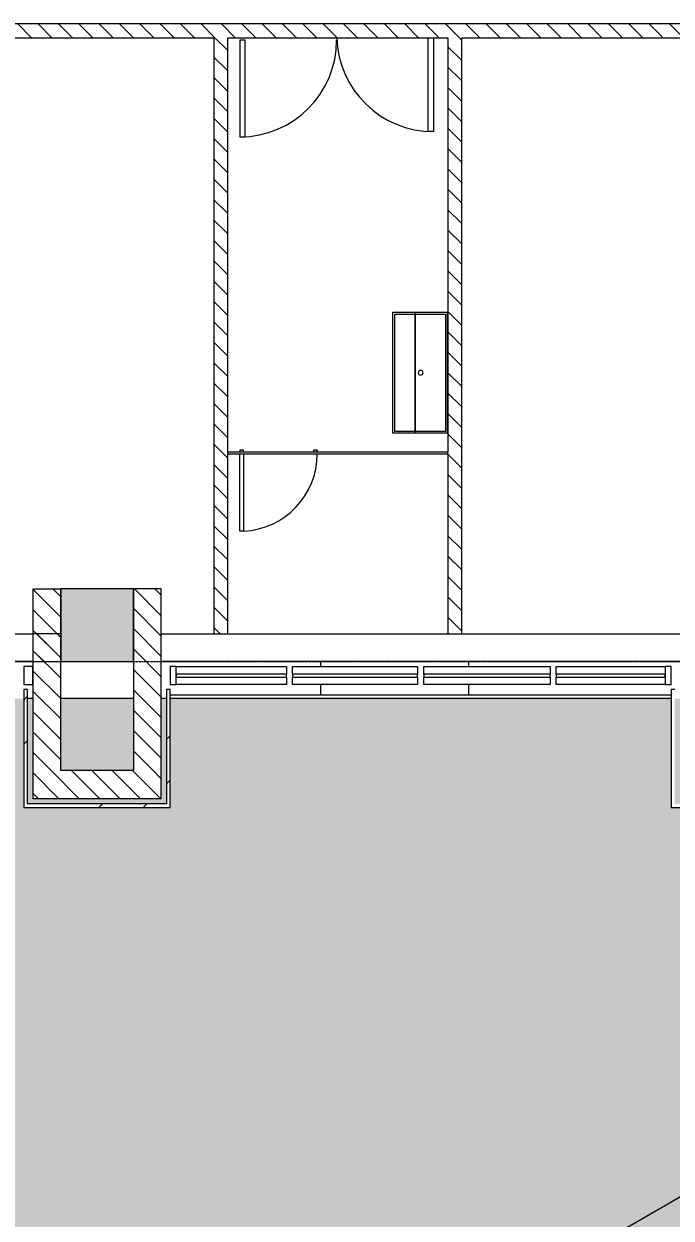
# Model space of a CAD drawing. Header units: millimetres. Extents: x -106145 to 154907, y -84585 to 152038.
# Drawn here: x 48784 to 54134, y -18864 to -8995 of the extents above; entities that cross this region are included whole.
import ezdxf

# ---------------------------------------------------------------- set-up
doc = ezdxf.new("R2010")
doc.units = ezdxf.units.MM
doc.linetypes.add('Cut Out Line _2_', pattern=[2, 1, -1])
for name, color, linetype, lineweight in [('A-ANNO-DIMS', 211, 'Continuous', 9), ('A-ANNO-DIMS-300', 211, 'Continuous', 9), ('A-DETL', 90, 'Continuous', 5), ('A-DETL-MBND', 5, 'Continuous', 5), ('A-DOOR', 31, 'Continuous', 5), ('A-DOOR-FRAM', 31, 'Continuous', 9), ('A-FLOR', 192, 'Continuous', 5), ('A-FLOR-PATT', 8, 'Continuous', 5), ('A-GLAZ', 151, 'Continuous', 5), ('A-GLAZ-CURT', 52, 'Continuous', 5), ('A-GLAZ-CWMG', 51, 'Continuous', 5), ('A-WALL', 113, 'Continuous', 5), ('A-WALL-PATT', 111, 'Continuous', 5), ('P-SANR-FIXT', 6, 'Continuous', 5), ('S-COLS', 52, 'Continuous', 5)]:
    doc.layers.add(name, color=color, linetype=linetype, lineweight=lineweight)
doc.styles.add('RomanS', font='romans__.ttf', dxfattribs={"width": 0.8, "height": 1200})
doc.dimstyles.new('Diagonal_-_4_mm_RomanS', dxfattribs={"dimscale": 304.8, "dimtxt": 1219.023462, "dimasz": 1.476378, "dimexe": 0.984252, "dimexo": 0.0625, "dimgap": 0.19685, "dimtad": 1, "dimdec": 0, "dimzin": 0, "dimdsep": 46, "dimtxsty": 'RomanS', "dimblk1": 'OBLIQUE', "dimblk2": 'OBLIQUE', "dimsah": 1, "dimcen": 0.09, "dimdle": 2.362205, "dimazin": 0, "dimtfac": 1, "dimtdec": 4, "dimtix": 1, "dimtmove": 0, "dimatfit": 3, "dimfxl": 2.362205, "dimfxlon": 1, "dimtvp": 1, "dimtolj": 1, "dimtzin": 0, "dimarcsym": 2})
pattern_1 = [(315, (0, 0), (84.18955, 84.18955), [])]
pattern_2 = [(45, (0, 0), (-754.342, 754.342), []), (45, (0, 1143), (-754.342, 754.342), [])]

# ---------------------------------------------------------------- blocks, each defined once
blk = doc.blocks.new('DC_SglFl-W-Int - 0_6 toilet door-6303770-Site Plan')
at = {"layer": 'A-DOOR', "color": 121, "lineweight": 9}
for p, q in [((290, 6), (290, 646)), ((290, 646), (320, 646)), ((320, 646), (320, 6))]:
    blk.add_line(p, q, dxfattribs=at)
at = {"layer": 'A-DOOR', "color": 41}
for start, end in [(92.68378, 179.98377), (181.06377, 182.68378)]:
    blk.add_arc((320, 6), 640.7, start, end, dxfattribs=at)
at = {"layer": 'A-DOOR-FRAM', "color": 121}
for p, q in [((-320, -24), (-320, -6)), ((-320, -24), (-290, -24)), ((-290, -24), (-290, -6)), ((290, -6), (290, -24)), ((290, -24), (320, -24)), ((320, -24), (320, -6))]:
    blk.add_line(p, q, dxfattribs=at)
blk = doc.blocks.new('Rectangular Mullion - 50 x 150mm-10192813-Site Plan')
at = {"layer": 'A-GLAZ-CWMG', "color": 53, "lineweight": 18}
for p, q in [((0, 75), (-50, 75)), ((-50, 75), (-50, -75)), ((0, -75), (0, 75)), ((-50, -75), (0, -75))]:
    blk.add_line(p, q, dxfattribs=at)
blk = doc.blocks.new('SINK_trough_scrub_x RETIRED - HYBA-077-11012924-Site Plan')
at = {"layer": 'P-SANR-FIXT', "color": 41}
for p, q in [((50, 800), (50, 805)), ((50, 535), (50, 800)), ((50, 800), (1050, 800)), ((50, 350), (50, 800)), ((50, 800), (1050, 800)), ((1050, 805), (1050, 800)), ((1050, 800), (1050, 535)), ((1050, 800), (1050, 350)), ((65, 365), (65, 785)), ((65, 785), (1035, 785)), ((65, 365), (65, 785)), ((65, 785), (1035, 785)), ((1035, 785), (1035, 365)), ((1035, 785), (1035, 365)), ((1050, 535), (50, 535)), ((1035, 536.1), (65, 536.1)), ((1050, 350), (50, 350)), ((1035, 365), (65, 365)), ((1035, 365), (65, 365))]:
    blk.add_line(p, q, dxfattribs=at)
for start, end in [(90, 270), (90, 270), (270, 90), (270, 90)]:
    blk.add_arc((550, 580), 20, start, end, dxfattribs=at)
blk = doc.blocks.new('M_Double Door-Large Slit Vision Panel_Type B - 1_7_TYPE B-13934783-Site Plan')
at = {"layer": 'A-DOOR', "color": 121, "lineweight": 9}
for p, q in [((-800, 63.85), (-800, 838.85)), ((-800, 838.85), (-755, 838.85)), ((-755, 838.85), (-755, 63.85)), ((800, 882.95), (755, 882.95)), ((755, 882.95), (755, 82.95)), ((800, 82.95), (800, 882.95)), ((755, 82.95), (800, 82.95))]:
    blk.add_line(p, q, dxfattribs=at)
at = {"layer": 'A-DOOR', "color": 41}
for centre, start, end in [((-800, 38.85), 1.811111, 90), ((800, 82.95), 90, 180)]:
    blk.add_arc(centre, 800, start, end, dxfattribs=at)
blk = doc.blocks.new('System Panel - Glazed-10193688-Site Plan')
at = {"layer": 'A-GLAZ-CURT', "color": 133, "lineweight": 9}
for p, q in [((455, 12.5), (-455, 12.5)), ((-455, 12.5), (-455, -12.5)), ((455, -12.5), (455, 12.5)), ((-455, -12.5), (455, -12.5))]:
    blk.add_line(p, q, dxfattribs=at)
blk = doc.blocks.new('System Panel - Glazed-10194782-Site Plan')
at = {"layer": 'A-GLAZ-CURT', "color": 133, "lineweight": 9}
for p, q in [((517.5, 12.5), (-517.5, 12.5)), ((-517.5, 12.5), (-517.5, -12.5)), ((517.5, -12.5), (517.5, 12.5)), ((-517.5, -12.5), (517.5, -12.5))]:
    blk.add_line(p, q, dxfattribs=at)
blk = doc.blocks.new('System Panel - Glazed-10194783-Site Plan')
at = {"layer": 'A-GLAZ-CURT', "color": 133, "lineweight": 9}
for p, q in [((450, 12.5), (-450, 12.5)), ((-450, 12.5), (-450, -12.5)), ((450, -12.5), (450, 12.5)), ((-450, -12.5), (450, -12.5))]:
    blk.add_line(p, q, dxfattribs=at)
blk = doc.blocks.new('Rectangular Mullion - 50 x 150mm-V52-Site Plan')
at = {"layer": 'A-GLAZ-CWMG', "color": 53, "lineweight": 18}
for p, q in [((-50, 75), (0, 75)), ((-50, -75), (-50, 75)), ((0, 75), (0, -75)), ((0, -75), (-50, -75))]:
    blk.add_line(p, q, dxfattribs=at)
blk = doc.blocks.new('Rectangular Mullion - 50 x 150mm-10193683-Site Plan')
at = {"layer": 'A-GLAZ-CWMG', "color": 253}
for p, q in [((50043.7, -14305), (50953.8, -14305)), ((50953.8, -14305), (50953.8, -14367.5)), ((50953.8, -14392.5), (50953.8, -14455)), ((50953.8, -14455), (50043.7, -14455))]:
    blk.add_line(p, q, dxfattribs=at)
blk = doc.blocks.new('Rectangular Mullion - 50 x 150mm-10194772-Site Plan')
at = {"layer": 'A-GLAZ-CWMG', "color": 253}
for p, q in [((51003.8, -14367.5), (51003.8, -14305)), ((51003.8, -14305), (52038.7, -14305)), ((52038.7, -14305), (52038.7, -14367.5)), ((51003.8, -14455), (51003.8, -14392.5)), ((52038.7, -14392.5), (52038.7, -14455)), ((52038.7, -14455), (51003.8, -14455))]:
    blk.add_line(p, q, dxfattribs=at)
blk = doc.blocks.new('Rectangular Mullion - 50 x 150mm-10194770-Site Plan')
at = {"layer": 'A-GLAZ-CWMG', "color": 253}
for p, q in [((53183.8, -14367.5), (53183.8, -14305)), ((53183.8, -14305), (54083.7, -14305)), ((53183.8, -14455), (53183.8, -14392.5)), ((54083.7, -14455), (53183.8, -14455))]:
    blk.add_line(p, q, dxfattribs=at)
blk = doc.blocks.new('glazing frame - glazing frame-10192841-Site Plan')
at = {"layer": 'A-GLAZ', "color": 53, "lineweight": 18}
for p, q in [((41993.7, -18304.9), (41918.7, -18304.9)), ((41918.7, -18304.9), (41918.7, -18454.9)), ((41993.7, -18454.9), (41993.7, -18304.9)), ((48858.7, -18304.9), (48783.7, -18304.9)), ((48783.7, -18304.9), (48783.7, -18454.9)), ((48858.7, -18454.9), (48858.7, -18304.9)), ((41918.7, -18454.9), (41993.7, -18454.9)), ((48783.7, -18454.9), (48858.7, -18454.9))]:
    blk.add_line(p, q, dxfattribs=at)
blk = doc.blocks.new('System Panel - Glazed-10194785-Site Plan')
at = {"layer": 'A-GLAZ-CURT', "color": 133, "lineweight": 9}
for p, q in [((522.5, 12.5), (-522.5, 12.5)), ((-522.5, 12.5), (-522.5, -12.5)), ((522.5, -12.5), (522.5, 12.5)), ((-522.5, -12.5), (522.5, -12.5))]:
    blk.add_line(p, q, dxfattribs=at)
blk = doc.blocks.new('Rectangular Mullion - 50 x 150mm-10194775-Site Plan')
at = {"layer": 'A-GLAZ-CWMG', "color": 253}
for p, q in [((52088.7, -14367.5), (52088.7, -14305)), ((52088.7, -14305), (53133.8, -14305)), ((53133.8, -14305), (53133.8, -14367.5)), ((52088.7, -14455), (52088.7, -14392.5)), ((53133.8, -14392.5), (53133.8, -14455)), ((53133.8, -14455), (52088.7, -14455))]:
    blk.add_line(p, q, dxfattribs=at)
blk = doc.blocks.new('MM-HOSPITAL A _ B BLOCK-2022_11_05_CENTRAL_rvt-1-Site Plan')
at = {"layer": 'A-WALL-PATT'}
h = blk.add_hatch(dxfattribs=at)
h.set_pattern_fill('FP_19', color=90, style=0, pattern_type=2)
h.set_pattern_definition(pattern_1)
h.paths.add_polyline_path([(52288.7, -9110), (52346.2, -9110), (52346.2, -8995), (40973.7, -8995), (40973.7, -9110), (50468.7, -9110)], flags=0)
h = blk.add_hatch(dxfattribs=at)
h.set_pattern_fill('FP_19', color=90, style=0, pattern_type=2)
h.set_pattern_definition(pattern_1)
h.paths.add_polyline_path([(57159.2, -9110), (57159.2, -8995), (52346.2, -8995), (52346.2, -9110), (55467.4, -9110)], flags=0)
h = blk.add_hatch(dxfattribs=at)
h.set_pattern_fill('FP_19', color=90, style=0, pattern_type=2)
h.set_pattern_definition(pattern_1)
h.paths.add_polyline_path([(50353.7, -14035), (50468.7, -14035), (50468.7, -9110), (50353.7, -9110), (50353.7, -13915.6)], flags=0)
h = blk.add_hatch(dxfattribs=at)
h.set_pattern_fill('FP_19', color=90, style=0, pattern_type=2)
h.set_pattern_definition(pattern_1)
h.paths.add_polyline_path([(52403.7, -14035), (52403.7, -9110), (52288.7, -9110), (52288.7, -14035)], flags=0)
h = blk.add_hatch(dxfattribs=at)
h.set_pattern_fill('FP_19', color=90, style=0, pattern_type=2)
h.set_pattern_definition(pattern_1)
h.paths.add_polyline_path([(49088.7, -15165), (49088.7, -13665), (48858.7, -13665), (48858.7, -15165)], flags=0)
h = blk.add_hatch(dxfattribs=at)
h.set_pattern_fill('FP_19', color=90, style=0, pattern_type=2)
h.set_pattern_definition(pattern_1)
h.paths.add_polyline_path([(49918.7, -15165), (49918.7, -13664.9), (49688.7, -13664.9), (49688.7, -15165)], flags=0)
h = blk.add_hatch(dxfattribs=at)
h.set_pattern_fill('FP_19', color=90, style=0, pattern_type=2)
h.set_pattern_definition(pattern_1)
h.paths.add_polyline_path([(49088.7, -14265), (49088.7, -14035), (48858.7, -14035), (48858.7, -14265)], flags=0)
h = blk.add_hatch(dxfattribs=at)
h.set_pattern_fill('FP_20', color=41, style=0, pattern_type=2)
h.set_pattern_definition(pattern_2)
h.paths.add_polyline_path([(48813.7, -15440), (48813.7, -14495), (48783.7, -14495), (48783.7, -15440)], flags=0)
h = blk.add_hatch(dxfattribs=at)
h.set_pattern_fill('FP_20', color=41, style=0, pattern_type=2)
h.set_pattern_definition(pattern_2)
h.paths.add_polyline_path([(49963.7, -15440), (49993.7, -15440), (49993.7, -14495), (49963.7, -14495)], flags=0)
h = blk.add_hatch(dxfattribs=at)
h.set_pattern_fill('FP_19', color=90, style=0, pattern_type=2)
h.set_pattern_definition(pattern_1)
h.paths.add_polyline_path([(49918.7, -15395), (49918.7, -15165), (48858.7, -15165), (48858.7, -15395), (49166.3, -15395)], flags=0)
h = blk.add_hatch(dxfattribs=at)
h.set_pattern_fill('FP_20', color=41, style=0, pattern_type=2)
h.set_pattern_definition(pattern_2)
h.paths.add_polyline_path([(49993.7, -15470), (49993.7, -15440), (48783.7, -15440), (48783.7, -15470), (49166.3, -15470)], flags=0)
at = {"layer": 'S-COLS'}
blk.add_hatch(color=256, dxfattribs=at).paths.add_polyline_path([(49088.7, -14264.9), (49688.7, -14264.9), (49688.7, -13664.9), (49088.7, -13664.9), (49088.7, -14035)], flags=0)
at = {"layer": 'A-DETL-MBND', "color": 253}
for p, q in [((51238.8, -14305), (51238.8, -14265)), ((51238.8, -14540), (51238.8, -14455))]:
    blk.add_line(p, q, dxfattribs=at)
at = {"layer": 'A-FLOR', "color": 253}
for p, q in [((52458.7, -14265), (52458.7, -14305)), ((52458.7, -14455), (52458.7, -14540))]:
    blk.add_line(p, q, dxfattribs=at)
at = {"layer": 'A-WALL', "color": 61, "lineweight": 18}
for p, q in [((52346.2, -8995), (40973.7, -8995)), ((57159.2, -8995), (52346.2, -8995)), ((47303.7, -9110), (50353.7, -9110)), ((50353.7, -9110), (50353.7, -14035)), ((50468.7, -9110), (52288.7, -9110)), ((50468.7, -12535), (50468.7, -9110)), ((52288.7, -9110), (52288.7, -12535)), ((52403.7, -14035), (52403.7, -9110)), ((52403.7, -9110), (57159.2, -9110)), ((52288.7, -12535), (50468.7, -12535)), ((50468.7, -14035), (50468.7, -12547)), ((50468.7, -12547), (52288.7, -12547)), ((52288.7, -12547), (52288.7, -14035)), ((48858.7, -13665), (48858.7, -14264.9)), ((49088.7, -13665), (48858.7, -13665)), ((49088.7, -14264.9), (49088.7, -13665)), ((49918.7, -13664.9), (49688.7, -13664.9)), ((49688.7, -13664.9), (49688.7, -14264.9)), ((49918.7, -14264.9), (49918.7, -13664.9)), ((49088.7, -14035), (48858.7, -14035)), ((48858.7, -14035), (48858.7, -14264.9)), ((50353.7, -14035), (50468.7, -14035)), ((52288.7, -14035), (52403.7, -14035)), ((48858.7, -14265), (49088.7, -14265))]:
    blk.add_line(p, q, dxfattribs=at)
at = {"layer": 'A-WALL', "color": 41}
for p, q in [((50468.7, -12535), (50468.7, -12547)), ((52288.7, -12547), (52288.7, -12535)), ((47303.7, -14035), (48858.7, -14035)), ((49088.7, -14264.9), (49088.7, -14035)), ((49918.7, -14035), (50353.7, -14035)), ((50468.7, -14035), (52288.7, -14035)), ((52403.7, -14035), (56788.7, -14035))]:
    blk.add_line(p, q, dxfattribs=at)
at = {"layer": 'A-WALL', "color": 253}
for p, q in [((48858.7, -14265), (47303.7, -14265)), ((54208.7, -14265), (49918.7, -14265)), ((49993.7, -14540), (54133.8, -14540)), ((54133.8, -14570), (49993.7, -14570))]:
    blk.add_line(p, q, dxfattribs=at)
at = {"layer": 'A-WALL', "color": 53, "lineweight": 18}
for p, q in [((48858.7, -14264.9), (48858.7, -15165)), ((49088.7, -15165), (49088.7, -14264.9)), ((49688.7, -14264.9), (49688.7, -15165)), ((49918.7, -15165), (49918.7, -14264.9)), ((48813.7, -14495), (48783.7, -14495)), ((48783.7, -14495), (48783.7, -15440)), ((48813.7, -15440), (48813.7, -14495)), ((49993.7, -14495), (49963.7, -14495)), ((49963.7, -14495), (49963.7, -15440)), ((49993.7, -15440), (49993.7, -14495)), ((54163.8, -14495), (54133.8, -14495)), ((54133.8, -14495), (54133.8, -15440)), ((48858.7, -15165), (48858.7, -15395)), ((49688.7, -15165), (49088.7, -15165)), ((49918.7, -15395), (49918.7, -15165)), ((48858.7, -15395), (49918.7, -15395)), ((48783.7, -15440), (48783.7, -15470)), ((48783.7, -15470), (49993.7, -15470)), ((49963.7, -15440), (48813.7, -15440)), ((49993.7, -15470), (49993.7, -15440)), ((54133.8, -15440), (54133.8, -15470)), ((54133.8, -15470), (56013.8, -15470))]:
    blk.add_line(p, q, dxfattribs=at)
at = {"layer": 'S-COLS', "color": 41}
for p, q in [((49688.7, -13664.9), (49088.7, -13664.9)), ((49088.7, -13664.9), (49088.7, -14035)), ((49688.7, -14264.9), (49688.7, -13664.9)), ((49088.7, -14035), (49088.7, -14264.9)), ((49088.7, -14264.9), (49688.7, -14264.9))]:
    blk.add_line(p, q, dxfattribs=at)
at = {"color": 253, "lineweight": 5}
for name, p, rotation in [('M_Double Door-Large Slit Vision Panel_Type B - 1_7_TYPE B-13934783-Site Plan', (51369.2, -9046.1), 180), ('SINK_trough_scrub_x RETIRED - HYBA-077-11012924-Site Plan', (51483.7, -11327.9), 269.9999999999994), ('DC_SglFl-W-Int - 0_6 toilet door-6303770-Site Plan', (50888.7, -12541), 180), ('Rectangular Mullion - 50 x 150mm-10192813-Site Plan', (49993.7, -14380), 180)]:
    blk.add_blockref(name, p, dxfattribs=dict(at, rotation=rotation))
for name, p in [('glazing frame - glazing frame-10192841-Site Plan', (0, 3999.9)), ('Rectangular Mullion - 50 x 150mm-10193683-Site Plan', (0, 0)), ('Rectangular Mullion - 50 x 150mm-10194772-Site Plan', (0, 0)), ('Rectangular Mullion - 50 x 150mm-10194775-Site Plan', (0, 0)), ('Rectangular Mullion - 50 x 150mm-10194770-Site Plan', (0, 0)), ('System Panel - Glazed-10193688-Site Plan', (50498.8, -14380)), ('System Panel - Glazed-10194782-Site Plan', (51521.2, -14380)), ('System Panel - Glazed-10194785-Site Plan', (52611.2, -14380)), ('System Panel - Glazed-10194783-Site Plan', (53633.7, -14380))]:
    blk.add_blockref(name, p, dxfattribs=at)
at = {"color": 253, "lineweight": 5, "extrusion": (0, 0, -1), "rotation": 180}
blk.add_blockref('Rectangular Mullion - 50 x 150mm-V52-Site Plan', (-54133.7, -14380), dxfattribs=at)
blk = doc.blocks.new('DIMBLOCK94-Site Plan')
at = {"layer": 'A-ANNO-DIMS-300', "transparency": 16777216}
for p, q in [((49110.1, -23577.6), (56705.8, -19192.2)), ((56442.3, -20175.7), (55932.3, -19292.4)), ((56082.3, -19552.2), (56442.3, -20175.7)), ((50093.6, -23841.1), (49583.6, -22957.8)), ((49733.6, -23217.6), (50093.6, -23841.1))]:
    blk.add_line(p, q, dxfattribs=at)
at = {"layer": 'A-ANNO-DIMS-300', "lineweight": 35, "transparency": 16777216}
for p, q in [((56082.3, -19552.2), (56164.6, -19244.8)), ((56082.3, -19552.2), (55999.9, -19859.6)), ((49733.6, -23217.6), (49815.9, -22910.3)), ((49733.6, -23217.6), (49651.2, -23525))]:
    blk.add_line(p, q, dxfattribs=at)
at = {"layer": 'A-ANNO-DIMS-300', "color": 0, "transparency": 16777216, "insert": (50504.9, -20840.6), "char_height": 1200, "width": 4341.296, "attachment_point": 1, "rotation": 30, "line_spacing_factor": 0.983083, "style": 'RomanS'}
blk.add_mtext('7331', dxfattribs=at)
blk = doc.blocks.new('_Oblique')
at = {"color": 0, "linetype": 'ByBlock', "lineweight": -2}
blk.add_line((-0.5, -0.5), (0.5, 0.5), dxfattribs=at)

msp = doc.modelspace()

# ---------------------------------------------------------------- linework, layer by layer
at = {"layer": 'A-FLOR'}
msp.add_line((48890.09, -21756.62), (55238.75, -18091.22), dxfattribs=at)

# ---------------------------------------------------------------- block references
at = {"lineweight": 5}
msp.add_blockref('MM-HOSPITAL A _ B BLOCK-2022_11_05_CENTRAL_rvt-1-Site Plan', (0, 0), dxfattribs=at)

# ---------------------------------------------------------------- dimensions: what is measured, and where the dimension line sits
at = {"layer": 'A-ANNO-DIMS'}
dim = msp.add_linear_dim(base=(56082.25, -19552.21), p1=(50093.59, -23841.15), p2=(56442.25, -20175.74), angle=30, dimstyle='Diagonal_-_4_mm_RomanS', override={"dimpost": '<>', "dimfxl": 7330.803542}, dxfattribs=at)
dim.commit()
dim.dimension.update_dxf_attribs({"geometry": 'DIMBLOCK94-Site Plan', "text_midpoint": (52575.16, -20808.55)})

# ---------------------------------------------------------------- next in the draw order: hatches: boundary and pattern name
at = {"layer": 'A-FLOR-PATT', "transparency": 33554495}
h = msp.add_hatch(dxfattribs=at)
h.set_pattern_fill('FP_32', color=256, style=0, pattern_type=2)
h.set_pattern_definition([(44.986, (23686.79, -26624.44), (0.0006, 141.35348), [299.928, -99.976]), (135.014, (23757.5, -26553.77), (-0.0006, 141.35348), [299.928, -99.976])])
h.paths.add_polyline_path([(43726.49, -25095.25), (44105.7, -25094.43), (44484.69, -25081.62), (44965.48, -25046.89), (45240.51, -25020.14), (45634.58, -24968.61), (46002.9, -24908.71), (46383.58, -24834.12), (46761.75, -24747.25), (47152.12, -24643.72), (47509, -24536.98), (47877.33, -24413.76), (48241.64, -24278.64), (48601.56, -24131.72), (48956.71, -23973.14), (49306.76, -23803.02), (49578.83, -23661.87), (50043.21, -23400.13), (56238.91, -19823.17), (56374.89, -19738.2), (56505.46, -19643.26), (56659.96, -19509.54), (56743.23, -19429.12), (56857.64, -19300.87), (56967.77, -19156.21), (57039.26, -19050.22), (57119.53, -18911.19), (57203.37, -18733.57), (57250.04, -18618.06), (57299.65, -18465.38), (57338.49, -18309.61), (57366.37, -18151.51), (57383.15, -17991.85), (57388.75, -17831.41), (57388.75, -15470), (55388.75, -15470), (55388.75, -17831.41), (55384.19, -17883.5), (55370.66, -17934.02), (55348.56, -17981.41), (55318.56, -18024.25), (55281.58, -18061.22), (55238.75, -18091.22), (48890.09, -21756.62), (48585.52, -21925.46), (48275.26, -22083.59), (47959.68, -22230.83), (47639.17, -22366.98), (47314.11, -22491.9), (46984.9, -22605.42), (46651.94, -22707.41), (46315.62, -22797.75), (45976.37, -22876.32), (45634.58, -22943.03), (45290.68, -22997.8), (44945.08, -23040.56), (44598.2, -23071.26), (44250.47, -23089.87), (43902.29, -23096.36), (43537.46, -23089.87), (43203.27, -23071.26), (42548.85, -22707.41), (41895.32, -22358.01), (41231.1, -22016.95), (40561.31, -21686.96), (39716.59, -21291.48), (39205.77, -21060.54), (38520.39, -20764.29), (37830.19, -20479.44), (37685.81, -20414.5), (37547.01, -20338.34), (37414.68, -20251.44), (37289.63, -20154.34), (37172.66, -20047.66), (37064.48, -19932.06), (36965.8, -19808.26), (36877.21, -19677.05), (36799.28, -19539.24), (36732.49, -19395.7), (36677.27, -19247.33), (36633.96, -19095.05), (36602.82, -18939.82), (36584.06, -18782.62), (36577.8, -18624.43), (36577.8, -14569.99), (34577.8, -14569.99), (34577.8, -18624.43), (34584.5, -18851.06), (34604.02, -19077.03), (34636.31, -19301.68), (34681.32, -19524.36), (34738.95, -19744.41), (34785.81, -19897.55), (34860.03, -20100.31), (34945.09, -20298.77), (35040.73, -20492.35), (35146.67, -20680.49), (35262.61, -20862.64), (35388.22, -21038.26), (35523.11, -21206.85), (35666.91, -21367.92), (35819.19, -21520.99), (36025.87, -21703.12), (36169.92, -21817.69), (36372.58, -21960.25), (36503.9, -22044.8), (36691.49, -22151.73), (36884.57, -22248.37), (37082.58, -22334.46), (37712.92, -22594.33), (38339.06, -22864.15), (38960.84, -23143.88), (39578.11, -23433.42), (40190.71, -23732.72), (40798.49, -24041.69), (41401.29, -24360.27), (41998.97, -24688.35), (42591.37, -25025.88), (42968.95, -25060.96), (43347.45, -25084.09), (43698.57, -25094.43)], flags=0)
h.paths.add_polyline_path([(35059.98, -14539.99), (36577.8, -14539.99), (36577.8, -14454.99), (34577.8, -14454.99), (34577.8, -14539.99), (35009.98, -14539.99)], flags=0)
at = {"layer": 'A-FLOR-PATT', "true_color": 0x58ba48, "transparency": 33554653}
h = msp.add_hatch(color=85, dxfattribs=at)
h.paths.add_polyline_path([(43902.29, -23096.36), (44250.47, -23089.87), (44598.2, -23071.26), (44965.48, -23038.03), (45290.68, -22997.8), (45634.58, -22943.03), (45976.37, -22876.32), (46315.62, -22797.75), (46651.94, -22707.41), (47065.87, -22577.5), (47314.11, -22491.9), (47639.17, -22366.98), (47959.68, -22230.83), (48275.26, -22083.59), (48585.52, -21925.46), (48890.09, -21756.62), (55238.75, -18091.22), (55281.58, -18061.22), (55318.56, -18024.25), (55348.56, -17981.41), (55370.66, -17934.02), (55384.19, -17883.5), (55388.75, -17831.41), (55388.75, -15470), (54133.76, -15470), (54133.76, -14569.99), (49993.75, -14569.99), (49993.75, -15470), (48783.75, -15470), (48783.75, -14569.99), (41993.75, -14569.99), (41993.75, -15470), (40783.75, -15470), (40783.75, -14569.99), (36577.8, -14569.99), (36577.8, -18624.43), (36584.06, -18782.62), (36602.82, -18939.82), (36633.96, -19095.05), (36677.27, -19247.33), (36732.49, -19395.7), (36799.28, -19539.24), (36877.21, -19677.05), (36965.8, -19808.26), (37064.48, -19932.06), (37172.66, -20047.66), (37289.63, -20154.34), (37414.68, -20251.44), (37547.01, -20338.34), (37712.92, -20426.7), (37830.19, -20479.44), (38664.3, -20826.49), (39205.77, -21060.54), (39886.14, -21368.13), (40561.31, -21686.96), (41278.12, -22041.1), (41895.32, -22358.01), (42553.79, -22710.05), (43206.32, -23072.96), (43554.1, -23090.72)], flags=0)
h.paths.add_polyline_path([(41918.75, -15440), (41963.75, -15440), (41963.75, -14569.99), (41918.75, -14569.99), (41918.75, -15395), (40858.75, -15395), (40858.75, -14569.99), (40813.75, -14569.99), (40813.75, -15440), (41814.89, -15440)], flags=0)
h.paths.add_polyline_path([(55388.75, -15440), (55388.75, -15395), (54208.76, -15395), (54208.74, -14569.99), (54163.76, -14569.99), (54163.76, -15440), (55351.69, -15440)], flags=0)
h.paths.add_polyline_path([(49688.75, -15440), (49963.75, -15440), (49963.75, -14569.99), (49918.75, -14569.99), (49918.75, -15395), (48858.75, -15395), (48858.75, -14569.99), (48813.75, -14569.99), (48813.75, -15440), (49166.27, -15440)], flags=0)
h.paths.add_polyline_path([(54438.76, -15165), (55388.75, -15165), (55388.75, -14569.99), (54438.75, -14569.99)], flags=0)
h.paths.add_polyline_path([(41688.75, -15165), (41688.75, -14569.99), (41088.75, -14569.99), (41088.75, -15164.99)], flags=0)
h.paths.add_polyline_path([(49166.27, -15165), (49688.75, -15165), (49688.75, -14569.99), (49088.75, -14569.99), (49088.75, -15164.99)], flags=0)

# ---------------------------------------------------------------- next in the draw order: linework, layer by layer
at = {"layer": 'A-DETL', "linetype": 'Cut Out Line _2_'}
msp.add_line((-14611.25, -14264.95), (57388.75, -14264.95), dxfattribs=at)
at = {"layer": 'A-FLOR'}
for p, q in [((48858.75, -14569.99), (48813.75, -14569.99)), ((49688.75, -14569.99), (49088.75, -14569.99)), ((49963.75, -14569.99), (49918.75, -14569.99))]:
    msp.add_line(p, q, dxfattribs=at)

doc.saveas('drawing.dxf')
